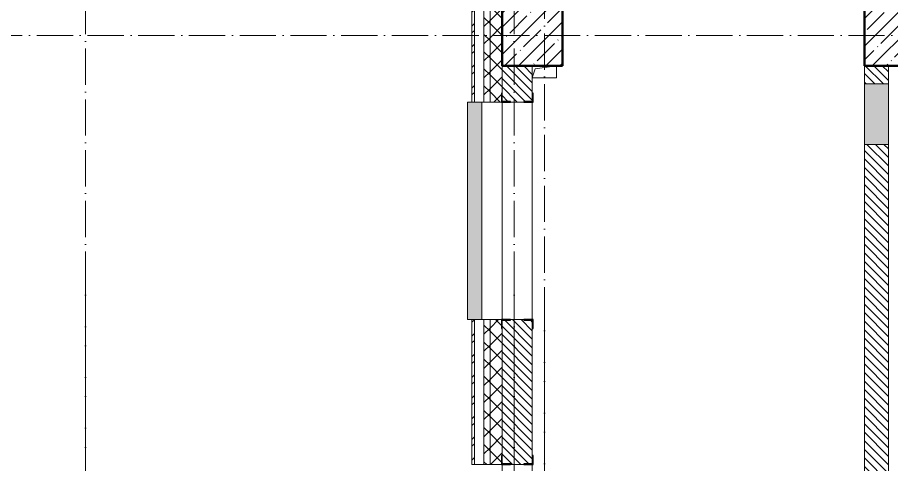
# Model space of a CAD drawing. Header units: millimetres. Extents: x -12989 to 629078, y -109036 to 555275.
# Drawn here: x 113746 to 120985, y 112095 to 115795 of the extents above; entities that cross this region are included whole.
import ezdxf

# ---------------------------------------------------------------- set-up
doc = ezdxf.new("R2010")
doc.units = ezdxf.units.MM
doc.linetypes.add('50_200_ШТРИХ_1Т_ш5_п1_п1_', pattern=[700, 500, -100, 0, -100])
for name, color, linetype, lineweight in [('A-GENM-____-MCUT', 7, 'Continuous', 25), ('A-GENM-____-OTLN', 7, 'Continuous', 9), ('A-GENM-____-OTLN-1', 7, 'Continuous', 25), ('A-GLAZ-____-OTLN', 7, 'Continuous', 9), ('A-WALL-____-MCUT', 7, 'Continuous', 13), ('A-WALL-____-MCUT-1', 7, 'Continuous', 9), ('A-WALL-____-OTLN', 7, 'Continuous', 9), ('A-WALL-____-PATT-1', 7, 'Continuous', 9), ('A-WALL-FNSH-MCUT-1', 7, 'Continuous', 9), ('S-COLS-____-MCUT', 7, 'Continuous', 50), ('S-COLS-____-OTLN', 7, 'Continuous', 9), ('S-GRID-____-OTLN-1', 7, '50_200_ШТРИХ_1Т_ш5_п1_п1_', 9)]:
    doc.layers.add(name, color=color, linetype=linetype, lineweight=lineweight)
doc.layers.add('A-GLAZ-____-OTLN-1', color=7, linetype='Continuous', lineweight=9, true_color=0xc0c0c0)
pattern_1 = [(135, (43259.71, 63713.66), (-35.35534, -35.35534), [])]
pattern_2 = [(45, (43259.71, 63713.66), (-70.71068, 70.71068), []), (135, (43259.71, 63713.66), (-70.71068, -70.71068), [])]

# ---------------------------------------------------------------- blocks, each defined once
blk = doc.blocks.new('BSC_Колонна _Прямоугольная - 500х500-V38-АР1_План отверстий 2 этажа в осях 1-64_Ю-ЯЯ')
at = {"layer": 'S-COLS-____-OTLN'}
h = blk.add_hatch(dxfattribs=at)
h.set_pattern_fill('FP_48', color=256, style=0, pattern_type=2)
h.set_pattern_definition([(315, (-51931.04, 74750), (114.04925, 114.04925), []), (315, (-51931.04, 74635.95), (114.04925, 114.04925), [201.613, -40.323, 3.353, -36.97])])
h.paths.add_polyline_path([(-250, 250), (-250, -250), (250, -250), (250, 250)], flags=0)
at = {"layer": 'S-COLS-____-MCUT'}
for p, q in [((250, 250), (-250, 250)), ((-250, 250), (-250, -250)), ((250, -250), (250, 250)), ((-250, -250), (250, -250))]:
    blk.add_line(p, q, dxfattribs=at)
blk = doc.blocks.new('BSC_Колонна _Прямоугольная - 500х500-25978818-АР1_План отверстий 2 этажа в осях 1-64_Ю-ЯЯ')
at = {"layer": 'S-COLS-____-OTLN'}
h = blk.add_hatch(dxfattribs=at)
h.set_pattern_fill('FP_66', color=256, style=0, pattern_type=2)
h.set_pattern_definition([(45, (-77750, -51931.04), (-114.04925, 114.04925), []), (45, (-77635.95, -51931.04), (-114.04925, 114.04925), [201.613, -40.323, 3.353, -36.97])])
h.paths.add_polyline_path([(-250, -250), (250, -250), (250, 250), (-250, 250)], flags=0)
at = {"layer": 'S-COLS-____-MCUT'}
for p, q in [((250, 250), (-250, 250)), ((-250, 250), (-250, -250)), ((250, -250), (250, 250)), ((-250, -250), (250, -250))]:
    blk.add_line(p, q, dxfattribs=at)
blk = doc.blocks.new('Фахверк_СКБ_Уголок - 250_2700-27497298-АР1_План отверстий 2 этажа в осях 1-64_Ю-ЯЯ')
at = {"layer": 'A-GENM-____-MCUT'}
for p, q in [((200, 181), (125, 181)), ((125, 181), (125, 106)), ((131, 106), (131, 175)), ((131, 175), (200, 175)), ((200, 175), (200, 181)), ((125, 106), (131, 106)), ((131, -6), (125, -6)), ((125, -6), (125, -81)), ((131, -75), (131, -6)), ((125, -81), (200, -81)), ((200, -75), (131, -75)), ((200, -81), (200, -75))]:
    blk.add_line(p, q, dxfattribs=at)
blk = doc.blocks.new('AR_Отверстие Ниша - Лючок-32402011-АР1_План отверстий 2 этажа в осях 1-64_Ю-ЯЯ')
at = {"layer": 'A-GLAZ-____-OTLN'}
blk.add_hatch(color=256, dxfattribs=at).paths.add_polyline_path([(250, -100), (250, 100), (-250, 100), (-250, -100)], flags=0)
for p, q in [((250, 100), (-250, 100)), ((-250, 100), (-250, -100)), ((250, -100), (250, 100)), ((-250, -100), (250, -100))]:
    blk.add_line(p, q, dxfattribs=at)
blk = doc.blocks.new('AR_Отверстие прямоугольное _в плите_ - AR_Отверстие прямоугольное _в плите_-V164-АР1_План отверстий 2 этажа в осях 1-64_Ю-ЯЯ')
at = {"layer": 'A-GENM-____-OTLN'}
for p, q in [((-100, -50), (-75, 25)), ((-75, 25), (100, 50)), ((100, -50), (100, 50)), ((-100, -50), (100, -50))]:
    blk.add_line(p, q, dxfattribs=at)
blk = doc.blocks.new('Отлив_СКБ - Отлив витража_120_НВФ-31885689-АР1_План отверстий 2 этажа в осях 1-64_Ю-ЯЯ')
at = {"layer": 'A-GLAZ-____-OTLN-1'}
for points in [[(1800, 2), (1800, 120), (0, 120), (0, 2), (737.3, 2)], [(1800, 0), (1800, 2), (0, 2), (0, 0), (737.3, 0)]]:
    blk.add_hatch(color=256, dxfattribs=at).paths.add_polyline_path(points, flags=0)
at = {"layer": 'A-GLAZ-____-OTLN'}
for p, q in [((0, 83), (0, 120)), ((1800, 120), (0, 120)), ((1800, 120), (1800, 83)), ((0, 2), (1800, 2)), ((1800, 0), (0, 0))]:
    blk.add_line(p, q, dxfattribs=at)
blk = doc.blocks.new('2этаж')
at = {"layer": 'S-GRID-____-OTLN-1', "color": 251, "ltscale": 0.6, "true_color": 0x636466}
for p, q in [((55458.3, 549908.8), (55458.3, 498997)), ((59008.3, 549908.8), (59008.3, 498997)), ((59258.3, 549613.9), (59258.3, 499306.9)), ((53374.4, 510947), (88482.7, 510947)), ((55458.3, 508896.9), (55458.3, 454750.2)), ((59008.3, 508896.9), (59008.3, 470347)), ((59258.3, 508602.1), (59258.3, 470347))]:
    blk.add_line(p, q, dxfattribs=at)

msp = doc.modelspace()

# ---------------------------------------------------------------- hatches: boundary and pattern name
at = {"layer": 'A-WALL-____-PATT-1'}
h = msp.add_hatch(dxfattribs=at)
h.set_pattern_fill('FP_1', color=256, style=0, pattern_type=2)
h.set_pattern_definition(pattern_2)
h.paths.add_polyline_path([(117659.7115, 106644.7006), (117659.7115, 107294.7006), (117609.7115, 107294.7006), (117609.7115, 106644.7006)], flags=0)
h.paths.add_polyline_path([(117609.7115, 109094.7006), (117659.7115, 109094.7006), (117659.7115, 110294.7006), (117609.7115, 110294.7006), (117609.7115, 109637.364)], flags=0)
h.paths.add_polyline_path([(117659.7115, 112094.7006), (117659.7115, 113294.7006), (117609.7115, 113294.7006), (117609.7115, 112094.7006)], flags=0)
h.paths.add_polyline_path([(117659.7115, 115094.7006), (117659.7115, 116294.7006), (117609.7115, 116294.7006), (117609.7115, 115094.7006)], flags=0)
h.paths.add_polyline_path([(117659.7115, 118094.7006), (117659.7115, 118894.7006), (117609.7115, 118894.7006), (117609.7115, 118094.7006)], flags=0)
h = msp.add_hatch(dxfattribs=at)
h.set_pattern_fill('FP_1', color=256, style=0, pattern_type=2)
h.set_pattern_definition(pattern_2)
h.paths.add_polyline_path([(117659.7115, 106644.7006), (117759.7115, 106644.7006), (117759.7115, 107219.7006), (117753.7115, 107219.7006), (117753.7115, 107294.7006), (117659.7115, 107294.7006), (117659.7115, 106694.7006)], flags=0)
h.paths.add_polyline_path([(117659.7115, 109094.7006), (117753.7115, 109094.7006), (117753.7115, 109169.7006), (117759.7115, 109169.7006), (117759.7115, 110219.7006), (117753.7115, 110219.7006), (117753.7115, 110294.7006), (117659.7115, 110294.7006), (117659.7115, 109169.7006)], flags=0)
h.paths.add_polyline_path([(117753.7115, 112094.7006), (117753.7115, 112169.7006), (117759.7115, 112169.7006), (117759.7115, 113219.7006), (117753.7115, 113219.7006), (117753.7115, 113294.7006), (117659.7115, 113294.7006), (117659.7115, 112094.7006)], flags=0)
h.paths.add_polyline_path([(117753.7115, 115094.7006), (117753.7115, 115169.7006), (117759.7115, 115169.7006), (117759.7115, 116219.7006), (117753.7115, 116219.7006), (117753.7115, 116294.7006), (117659.7115, 116294.7006), (117659.7115, 115094.7006)], flags=0)
h.paths.add_polyline_path([(117659.7115, 118094.7006), (117753.7115, 118094.7006), (117753.7115, 118169.7006), (117759.7115, 118169.7006), (117759.7115, 118894.7006), (117659.7115, 118894.7006), (117659.7115, 118169.7006)], flags=0)
h = msp.add_hatch(dxfattribs=at)
h.set_pattern_fill('FP_3', color=256, style=0, pattern_type=2)
h.set_pattern_definition([(45, (43259.71, 63713.66), (-85.53659, 85.53659), []), (45, (43316.74, 63713.66), (-85.53659, 85.53659), [])])
h.paths.add_polyline_path([(117509.7115, 106814.7006), (117529.7115, 106814.7006), (117529.7115, 107294.7006), (117509.7115, 107294.7006), (117509.7115, 107215.7455)], flags=0)
h.paths.add_polyline_path([(117509.7115, 109094.7006), (117529.7115, 109094.7006), (117529.7115, 110294.7006), (117509.7115, 110294.7006), (117509.7115, 109637.364)], flags=0)
h.paths.add_polyline_path([(117509.7115, 112094.7006), (117529.7115, 112094.7006), (117529.7115, 113294.7006), (117509.7115, 113294.7006), (117509.7115, 112866.1887)], flags=0)
h.paths.add_polyline_path([(117509.7115, 115094.7006), (117529.7115, 115094.7006), (117529.7115, 116294.7006), (117509.7115, 116294.7006), (117509.7115, 115287.8073)], flags=0)
h.paths.add_polyline_path([(117529.7115, 118094.7006), (117529.7115, 118654.7006), (117509.7115, 118654.7006), (117509.7115, 118094.7006)], flags=0)
h = msp.add_hatch(dxfattribs=at)
h.set_pattern_fill('FP_6', color=256, style=0, pattern_type=2)
h.set_pattern_definition(pattern_1)
h.paths.add_polyline_path([(117940.7115, 110144.7006), (118009.7115, 110144.7006), (118009.7115, 110288.7006), (117940.7115, 110288.7006), (117940.7115, 110294.7006), (117828.7115, 110294.7006), (117828.7115, 110288.7006), (117759.7115, 110288.7006), (117759.7115, 110144.7006), (117828.7115, 110144.7006)], flags=0)
h.paths.add_polyline_path([(117940.7115, 112094.7006), (117940.7115, 112100.7006), (118009.7115, 112100.7006), (118009.7115, 113288.7006), (117940.7115, 113288.7006), (117940.7115, 113294.7006), (117828.7115, 113294.7006), (117828.7115, 113288.7006), (117759.7115, 113288.7006), (117759.7115, 112100.7006), (117828.7115, 112100.7006), (117828.7115, 112094.7006)], flags=0)
h.paths.add_polyline_path([(117940.7115, 115094.7006), (117940.7115, 115100.7006), (118009.7115, 115100.7006), (118009.7115, 115394.7006), (117759.7115, 115394.7006), (117759.7115, 115100.7006), (117828.7115, 115100.7006), (117828.7115, 115094.7006)], flags=0)
h = msp.add_hatch(dxfattribs=at)
h.set_pattern_fill('FP_6', color=256, style=0, pattern_type=2)
h.set_pattern_definition(pattern_1)
h.paths.add_polyline_path([(120759.7115, 110644.7006), (120959.7115, 110644.7006), (120959.7115, 114744.7006), (120759.7115, 114744.7006), (120759.7115, 111251.7764)], flags=0)
h.paths.add_polyline_path([(120759.7115, 115244.7006), (120959.7115, 115244.7006), (120959.7115, 115394.7006), (120759.7115, 115394.7006)], flags=0)

# ---------------------------------------------------------------- linework, layer by layer
at = {"layer": 'A-WALL-____-MCUT'}
for p, q in [((117529.7115, 115094.7006), (117529.7115, 116294.7006)), ((118009.7115, 115169.7006), (118009.7115, 115394.7006)), ((120759.7115, 115394.7006), (120759.7115, 115244.7006)), ((120959.7115, 115244.7006), (120959.7115, 115394.7006)), ((117529.7115, 115094.7006), (117753.7115, 115094.7006)), ((117828.7115, 115094.7006), (117940.7115, 115094.7006)), ((120759.7115, 114744.7006), (120759.7115, 110644.7006)), ((120959.7115, 110644.7006), (120959.7115, 114744.7006)), ((117529.7115, 112094.7006), (117529.7115, 113294.7006)), ((117753.7115, 113294.7006), (117529.7115, 113294.7006)), ((117940.7115, 113294.7006), (117828.7115, 113294.7006)), ((118009.7115, 112169.7006), (118009.7115, 113219.7006)), ((117529.7115, 112094.7006), (117753.7115, 112094.7006)), ((117828.7115, 112094.7006), (117940.7115, 112094.7006))]:
    msp.add_line(p, q, dxfattribs=at)
at = {"layer": 'A-WALL-____-MCUT-1'}
for p, q in [((117609.7115, 116294.7006), (117609.7115, 115094.7006)), ((117659.7115, 116294.7006), (117659.7115, 115094.7006)), ((117759.7115, 115394.7006), (117759.7115, 115169.7006)), ((117609.7115, 113294.7006), (117609.7115, 112094.7006)), ((117659.7115, 113294.7006), (117659.7115, 112094.7006)), ((117759.7115, 113219.7006), (117759.7115, 112169.7006))]:
    msp.add_line(p, q, dxfattribs=at)
at = {"layer": 'A-WALL-____-OTLN'}
for p, q in [((117759.7115, 115094.7006), (117759.7115, 113294.7006)), ((118009.7115, 115094.7006), (118009.7115, 113294.7006)), ((117759.7115, 112094.7006), (117759.7115, 110294.7006)), ((118009.7115, 112094.7006), (118009.7115, 110294.7006))]:
    msp.add_line(p, q, dxfattribs=at)
at = {"layer": 'A-WALL-FNSH-MCUT-1'}
for p, q in [((117509.7115, 116294.7006), (117509.7115, 115094.7006)), ((117509.7115, 115094.7006), (117529.7115, 115094.7006)), ((117529.7115, 113294.7006), (117509.7115, 113294.7006)), ((117509.7115, 113294.7006), (117509.7115, 112094.7006)), ((117509.7115, 112094.7006), (117529.7115, 112094.7006))]:
    msp.add_line(p, q, dxfattribs=at)

# ---------------------------------------------------------------- block references
msp.add_blockref('2этаж', (58851.3748, -395302.2823))
at = {"layer": 'A-GENM-____-OTLN'}
msp.add_blockref('AR_Отверстие прямоугольное _в плите_ - AR_Отверстие прямоугольное _в плите_-V164-АР1_План отверстий 2 этажа в осях 1-64_Ю-ЯЯ', (118109.7115, 115344.7006), dxfattribs=at)
at = {"layer": 'A-GENM-____-OTLN-1'}
for p, rotation in [((117934.7115, 114969.7006), 89.99999999999991), ((117834.7115, 113419.7006), 269.9999999999999), ((117934.7115, 111969.7006), 89.99999999999991)]:
    msp.add_blockref('Фахверк_СКБ_Уголок - 250_2700-27497298-АР1_План отверстий 2 этажа в осях 1-64_Ю-ЯЯ', p, dxfattribs=dict(at, rotation=rotation))
at = {"layer": 'A-GLAZ-____-OTLN'}
for name, p, rotation in [('AR_Отверстие Ниша - Лючок-32402011-АР1_План отверстий 2 этажа в осях 1-64_Ю-ЯЯ', (120859.7115, 114994.7006), 269.9999999999999), ('Отлив_СКБ - Отлив витража_120_НВФ-31885689-АР1_План отверстий 2 этажа в осях 1-64_Ю-ЯЯ', (117592.7115, 113294.7006), 90)]:
    msp.add_blockref(name, p, dxfattribs=dict(at, rotation=rotation))
at = {"layer": 'S-COLS-____-OTLN', "rotation": 89.9999999999999}
msp.add_blockref('BSC_Колонна _Прямоугольная - 500х500-V38-АР1_План отверстий 2 этажа в осях 1-64_Ю-ЯЯ', (118009.7115, 115644.7006), dxfattribs=at)
at = {"layer": 'S-COLS-____-OTLN'}
msp.add_blockref('BSC_Колонна _Прямоугольная - 500х500-25978818-АР1_План отверстий 2 этажа в осях 1-64_Ю-ЯЯ', (121009.7115, 115644.7006), dxfattribs=at)

doc.saveas('drawing.dxf')
